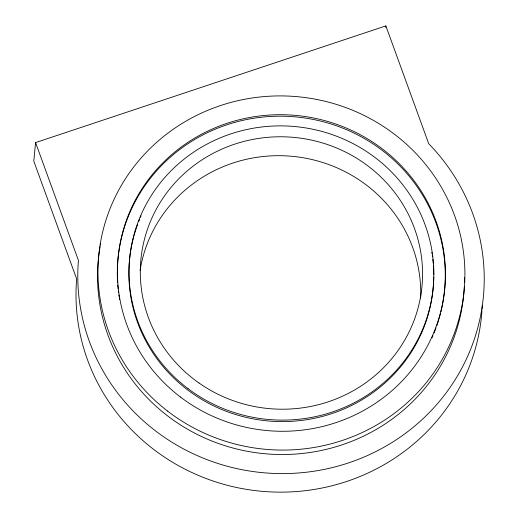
<?xml version="1.0" encoding="UTF-8"?>
<svg xmlns="http://www.w3.org/2000/svg" width="518" height="518" viewBox="0 0 518 518"><rect width="100%" height="100%" fill="white"/><g stroke="black" fill="none" stroke-linecap="round" stroke-linejoin="round"><path stroke-width="0.78" d="M35.567 142.592L78.432 260.392L78.367 261.201A203.296 196.089 5.5 0 0 347.319 463.299A203.296 196.089 5.5 0 0 430.976 146.063L428.723 143.713L385.858 25.9L35.567 142.592L33.787 161.13L76.645 278.93L76.58 279.739A203.296 196.089 5.5 0 0 264.581 491.53A203.296 196.089 5.5 0 0 481.98 310.696M385.709 27.448L385.858 25.9M482.284 305.309A203.296 196.089 5.5 0 1 482.077 309.155M464.27 286.978A183.527 177.026 5.5 0 1 261.312 453.373A183.527 177.026 5.5 0 1 100.123 246.607M100.408 245.04A183.527 177.026 5.5 0 1 100.706 243.479M464.471 277.447A183.527 177.026 5.5 0 1 464.439 282.213M140.106 270.37A141.174 136.169 5.5 0 1 292.968 156.391A141.174 136.169 5.5 0 1 420.642 297.967M443.699 297.513A164.044 158.23 5.5 0 1 440.928 311.778M440.559 313.267A164.044 158.23 5.5 0 1 439.776 316.226M439.568 316.964A164.044 158.23 5.5 0 1 438.927 319.166M438.487 320.636A164.044 158.23 5.5 0 1 436.81 325.731M436.039 327.894A164.044 158.23 5.5 0 1 434.116 332.906M432.938 335.735A164.044 158.23 5.5 0 1 432.018 337.846M119.535 299.449A164.044 158.23 5.5 0 1 119.282 297.941M119.043 296.425A164.044 158.23 5.5 0 1 118.816 294.904M118.512 292.631A164.044 158.23 5.5 0 1 118.331 291.11M118.078 288.824A164.044 158.23 5.5 0 1 117.741 285.01M117.586 282.718A164.044 158.23 5.5 0 1 117.301 272.015M117.314 271.251A164.044 158.23 5.5 0 1 117.774 261.318M117.839 260.554A164.044 158.23 5.5 0 1 298.931 117.23A164.044 158.23 5.5 0 1 443.809 296.762M433.702 276.962A152.467 147.067 5.5 0 1 261.072 420.156A152.467 147.067 5.5 0 1 133.845 236.227M134.045 235.489A152.467 147.067 5.5 0 1 137.587 224.475M138.688 221.594A152.467 147.067 5.5 0 1 139.549 219.438M140.449 217.307A152.467 147.067 5.5 0 1 141.064 215.889M431.824 252.395A152.467 147.067 5.5 0 1 432.07 253.924M432.29 255.452A152.467 147.067 5.5 0 1 432.504 256.98M432.783 259.272A152.467 147.067 5.5 0 1 433.171 263.112M433.352 265.417A152.467 147.067 5.5 0 1 433.708 274.657M198.964 382.983A141.174 136.169 5.5 0 0 421.853 287.594A141.174 136.169 5.5 0 0 223.485 148.407A141.174 136.169 5.5 0 0 198.964 382.983M167.599 411.111A183.527 177.026 5.5 0 0 462.962 299.916A183.527 177.026 5.5 0 0 213.74 107.958A183.527 177.026 5.5 0 0 167.599 411.111M180.529 397.092A164.044 158.23 5.5 0 0 443.842 296.031A164.044 158.23 5.5 0 0 219.936 125.855A164.044 158.23 5.5 0 0 180.529 397.092M188.066 388.655A152.467 147.067 5.5 0 0 432.452 293.9A152.467 147.067 5.5 0 0 223.782 136.428A152.467 147.067 5.5 0 0 188.066 388.655"/></g></svg>
